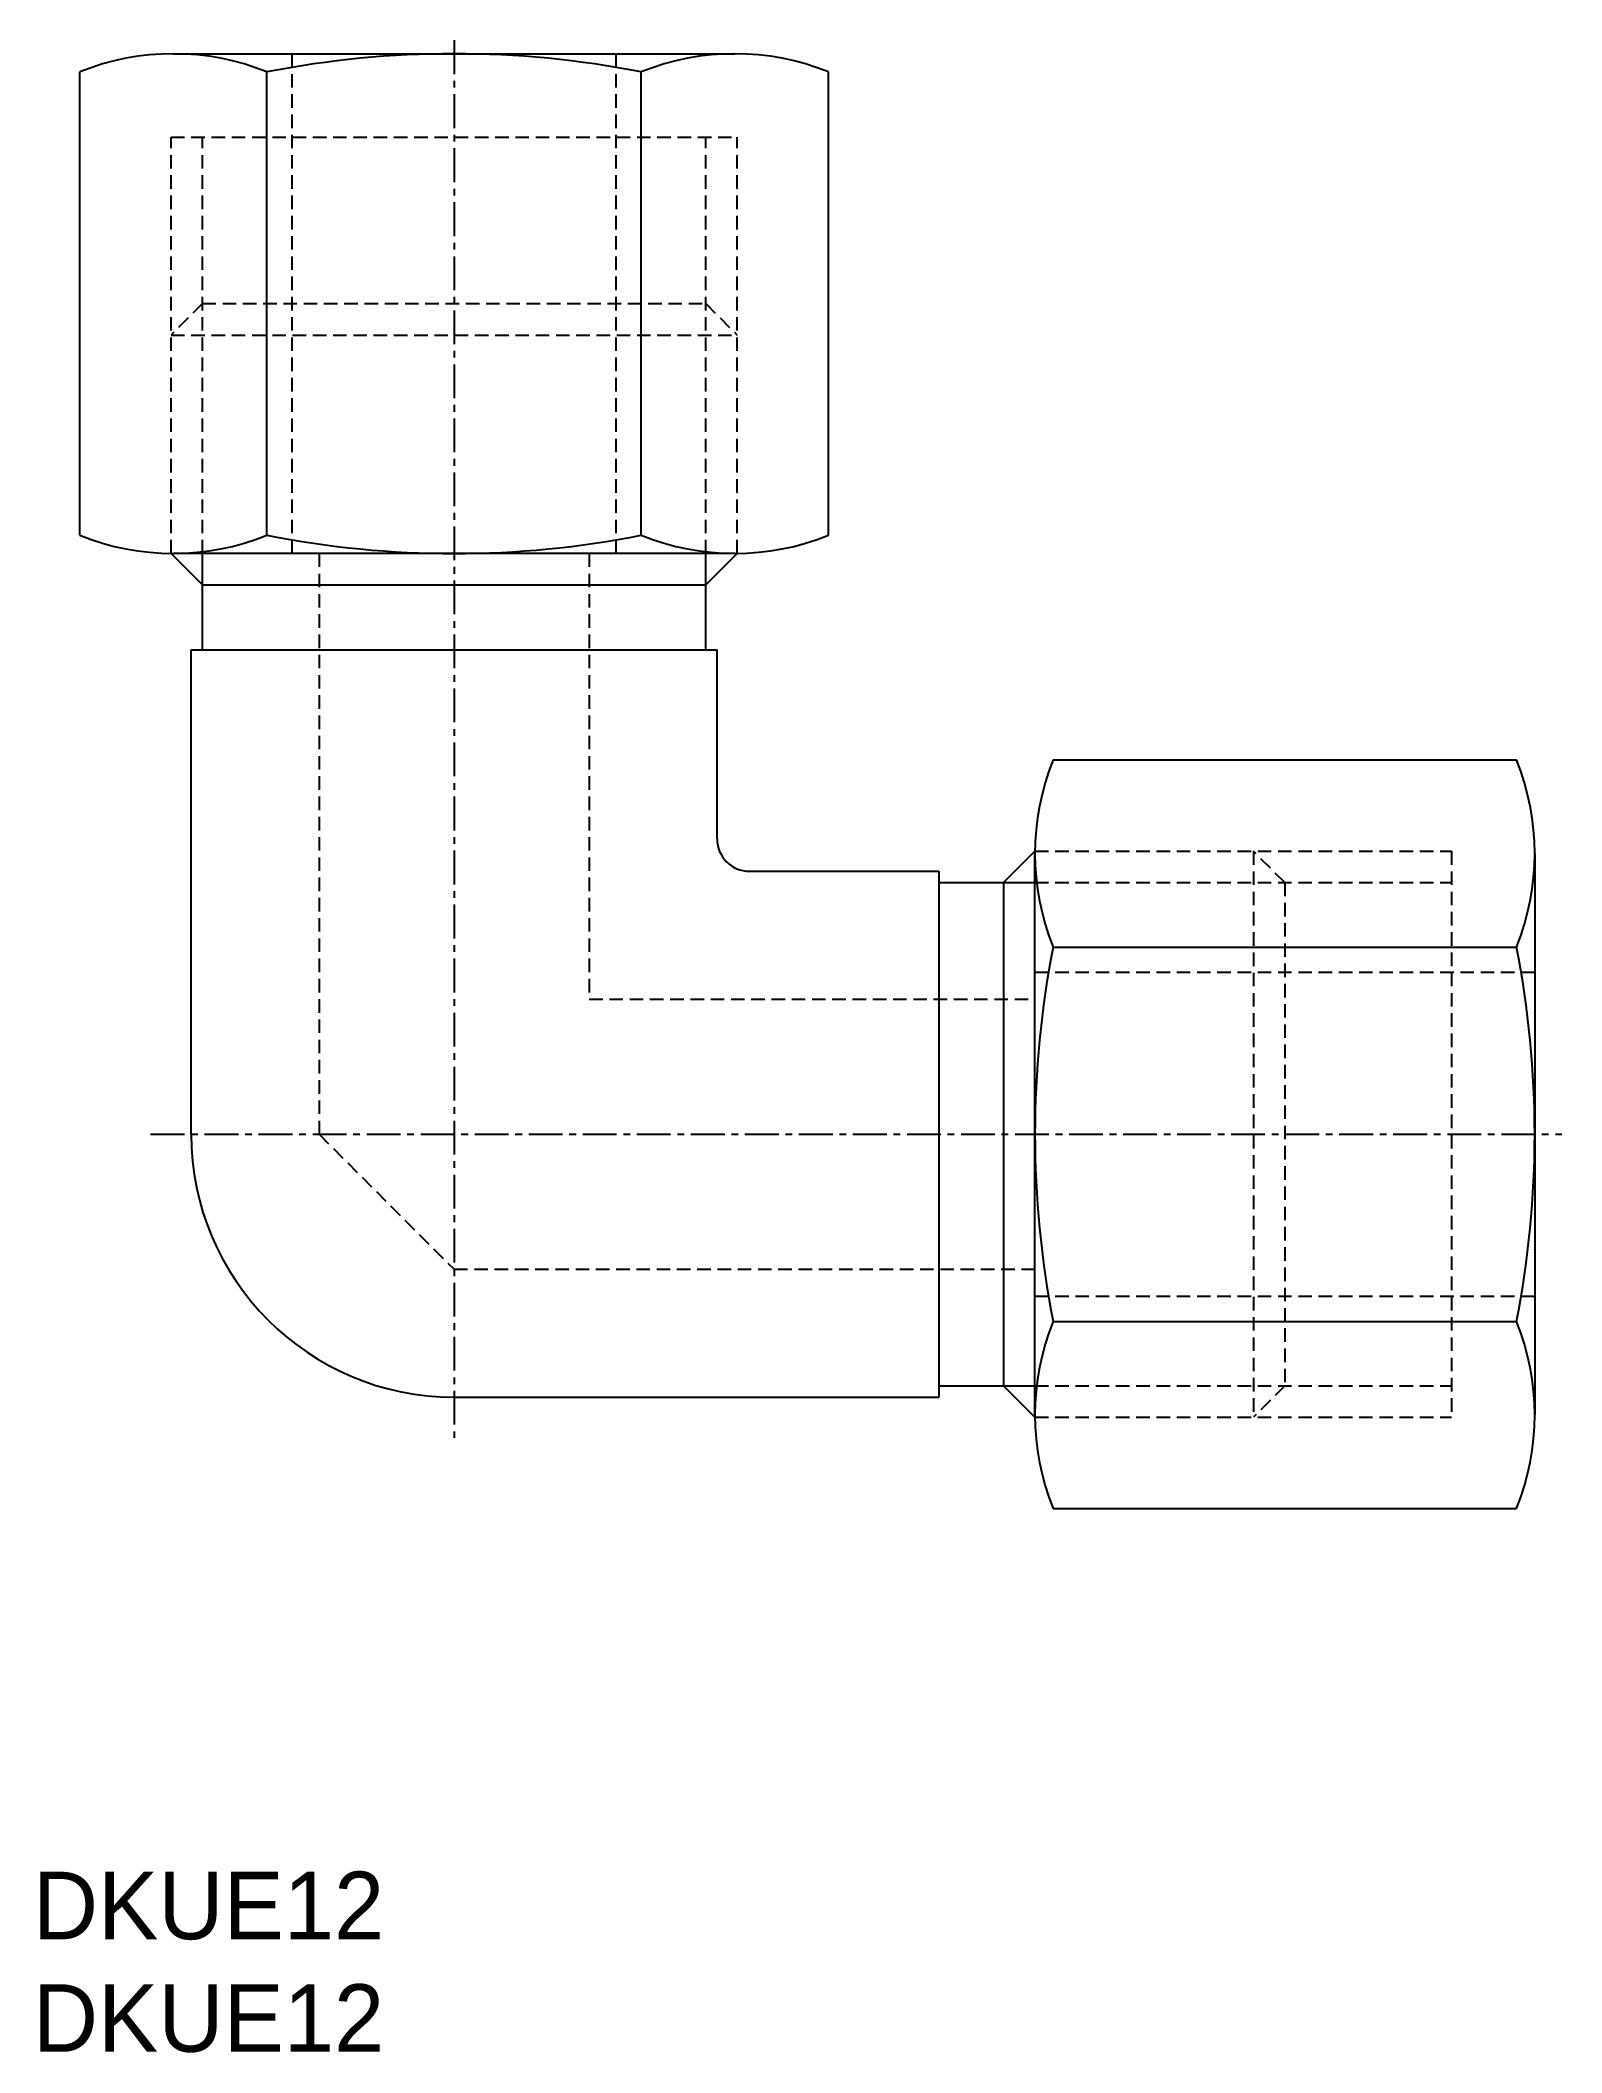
# Model space of a CAD drawing. Extents: x 155.4 to 211.7, y 185.8 to 260.3.
import ezdxf

# ---------------------------------------------------------------- set-up
doc = ezdxf.new("R2010")
doc.units = 0
doc.linetypes.add('CENTER', pattern=[2, 1.25, -0.25, 0.25, -0.25])
doc.linetypes.add('DASHED', pattern=[0.75, 0.5, -0.25])
doc.layers.get('0').update_dxf_attribs({"linetype": 'CONTINUOUS'})
doc.layers.add('CENTER', color=1, linetype='CENTER')

msp = doc.modelspace()

# ---------------------------------------------------------------- linework, layer by layer
for p, q in [((160.316, 259.827), (170.708, 259.827)), ((170.708, 259.827), (181.1, 259.827)), ((156.851, 242), (156.851, 259.155)), ((163.78, 242), (163.78, 259.155)), ((177.636, 242), (177.636, 259.155)), ((184.564, 242), (184.564, 259.155)), ((161.392, 240.165), (160.23, 241.327)), ((170.708, 241.327), (160.316, 241.327)), ((181.1, 241.327), (170.708, 241.327)), ((180.023, 240.165), (181.185, 241.327)), ((161.392, 240.165), (180.023, 240.165)), ((161.392, 237.765), (161.392, 240.165)), ((180.023, 237.765), (180.023, 240.165)), ((160.973, 237.765), (180.443, 237.765)), ((160.973, 219.827), (160.973, 237.765)), ((180.443, 230.762), (180.443, 237.765)), ((192.881, 233.684), (210.035, 233.684)), ((191.046, 229.143), (192.208, 230.305)), ((181.643, 229.562), (188.646, 229.562)), ((188.646, 229.562), (188.646, 210.093)), ((192.208, 219.827), (192.208, 230.22)), ((210.708, 230.22), (210.708, 219.827)), ((188.646, 229.143), (191.046, 229.143)), ((191.046, 229.143), (191.046, 210.512)), ((192.881, 226.756), (210.035, 226.756)), ((192.208, 209.435), (192.208, 219.827)), ((210.708, 219.827), (210.708, 209.435)), ((192.881, 212.899), (210.035, 212.899)), ((188.646, 210.512), (191.046, 210.512)), ((191.046, 210.512), (192.208, 209.35)), ((170.708, 210.093), (188.646, 210.093)), ((192.881, 205.971), (210.035, 205.971))]:
    msp.add_line(p, q)
at = {"color": 3, "linetype": 'DASHED'}
for p, q in [((164.708, 241.327), (164.708, 259.827)), ((176.708, 241.327), (176.708, 259.827)), ((160.23, 241.327), (160.23, 256.744)), ((160.23, 256.744), (181.185, 256.744)), ((161.392, 241.327), (161.392, 256.744)), ((180.023, 241.327), (180.023, 256.744)), ((181.185, 241.327), (181.185, 256.744)), ((161.392, 250.577), (160.23, 249.415)), ((161.392, 250.577), (180.023, 250.577)), ((180.023, 250.577), (181.185, 249.415)), ((160.23, 249.415), (181.185, 249.415)), ((165.708, 241.327), (165.708, 219.827)), ((175.708, 241.327), (175.708, 224.827)), ((192.208, 230.305), (207.625, 230.305)), ((200.296, 230.305), (200.296, 209.35)), ((201.458, 229.143), (200.296, 230.305)), ((207.625, 230.305), (207.625, 209.35)), ((192.208, 229.143), (207.625, 229.143)), ((201.458, 229.143), (201.458, 210.512)), ((192.208, 225.827), (210.708, 225.827)), ((175.708, 224.827), (192.208, 224.827)), ((165.708, 219.827), (170.708, 214.827)), ((170.708, 214.827), (192.208, 214.827)), ((192.208, 213.827), (210.708, 213.827)), ((192.208, 210.512), (207.625, 210.512)), ((201.458, 210.512), (200.296, 209.35)), ((192.208, 209.35), (207.625, 209.35))]:
    msp.add_line(p, q, dxfattribs=at)
at = {"color": 3}
for p, q in [((161.392, 240.165), (161.392, 241.327)), ((180.023, 240.165), (180.023, 241.327)), ((191.046, 229.143), (192.208, 229.143)), ((191.046, 210.512), (192.208, 210.512))]:
    msp.add_line(p, q, dxfattribs=at)
for centre, radius, start, end in [((160.316, 250.575), 9.252, 68.01264, 111.98736), ((170.708, 223.827), 36, 78.9042, 101.0958), ((181.1, 250.575), 9.252, 68.01264, 111.98736), ((160.316, 250.58), 9.252, 248.01264, 291.98736), ((170.708, 277.327), 36, 258.9042, 281.0958), ((181.1, 250.58), 9.252, 248.01264, 291.98736), ((201.46, 230.22), 9.252, 158.01264, 201.98736), ((201.456, 230.22), 9.252, 338.01264, 21.98736), ((181.643, 230.762), 1.2, 180, 270), ((228.208, 219.827), 36, 168.9042, 191.0958), ((174.708, 219.827), 36, 348.9042, 11.0958), ((170.708, 219.827), 9.735, 180, 270), ((201.46, 209.435), 9.252, 158.01264, 201.98736), ((201.456, 209.435), 9.252, 338.01264, 21.98736)]:
    msp.add_arc(centre, radius, start, end)
at = {"layer": 'CENTER', "color": 1, "linetype": 'CENTER'}
for p, q in [((170.708, 260.327), (170.708, 208.593)), ((159.473, 219.827), (211.708, 219.827))]:
    msp.add_line(p, q, dxfattribs=at)

# ---------------------------------------------------------------- texts
for p in [(155.115, 190.025), (155.115, 185.858)]:
    msp.add_text('DKUE12', height=2.5).set_placement(p)

doc.saveas('drawing.dxf')
